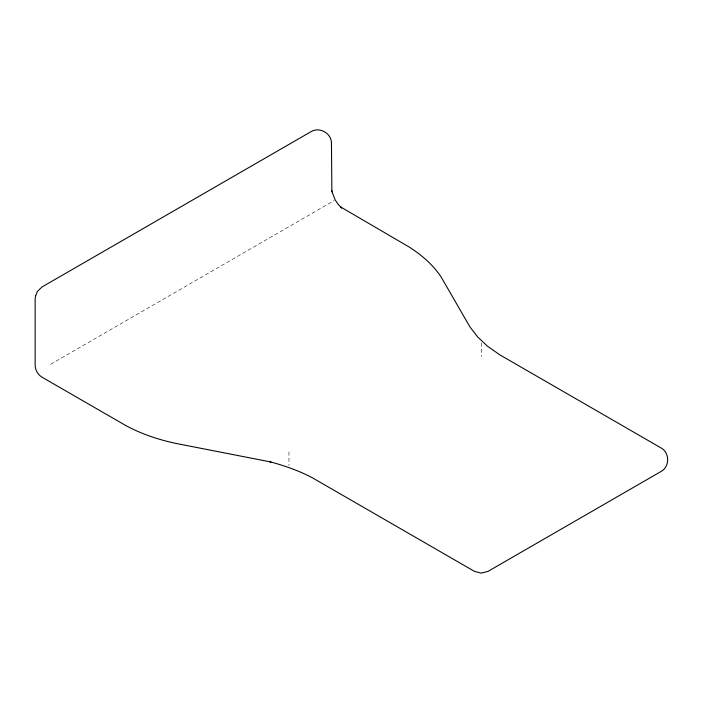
<?xml version="1.0" encoding="UTF-8"?>
<svg xmlns="http://www.w3.org/2000/svg" width="703" height="703" viewBox="0 0 703 703"><rect width="100%" height="100%" fill="white"/><g stroke="black" fill="none" stroke-linecap="round" stroke-linejoin="round"><path stroke-width="0.53" stroke-dasharray="3.52 2.64" d="M50.66 364.268L334.215 200.557M481.362 342.932L481.362 356.535M288.959 451.924L288.959 465.527"/><path stroke-width="1.05" d="M35.616 295.91L35.15 298.784L35.15 365.375C35.343 370.156 37.821 374.655 41.943 377.142L126.18 425.772C141.725 434.076 158.623 439.726 175.838 443.4L270.971 462.003L269.899 461.739C284.873 465.808 299.671 470.905 313.336 478.339L474.455 571.363L481.256 573.13L488.049 571.363L661.057 471.476C669.836 466.669 669.836 452.75 661.057 447.934L499.93 354.91L487.522 346.219L477.706 336.992L469.912 326.86L441.08 276.92C432.907 264.583 421.317 254.732 408.891 246.858L340.665 206.981L341.676 208.018L338.196 204.353L335.208 199.977L331.482 190.364L331.878 191.761L331.456 143.412C331.693 133.298 319.637 126.496 311.06 131.637L41.943 287.009L37.373 291.473L35.616 295.91"/></g></svg>
